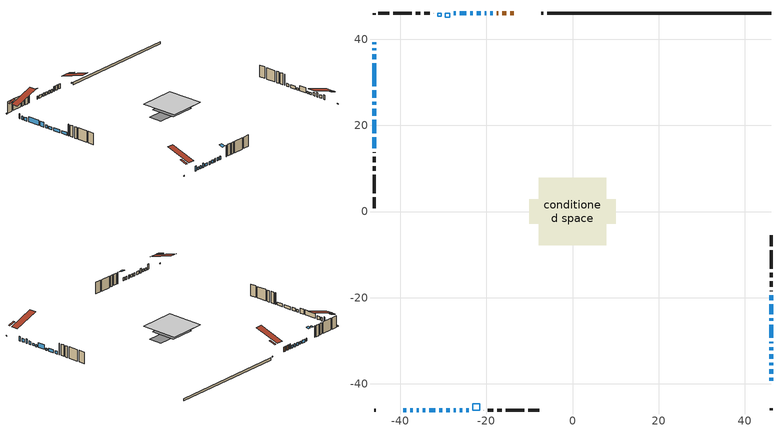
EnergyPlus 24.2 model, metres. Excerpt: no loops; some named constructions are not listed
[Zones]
conditioned space
 floor outside (Floor1 construction): -0.79,-0.79 -0.79,0.79 0.79,0.79 0.79,-0.79 z0.16
 floor outside (Floor2 construction): -2.08,-2.08 -2.08,2.08 2.08,2.08 2.08,-2.08 z0.16
 floor adiabatic (Floor3 construction): -5.41,-5.41 -5.41,5.41 5.41,5.41 5.41,-5.41 z0.16
 floor adiabatic (AdiabaticFloorConstruction): -7.89,-7.89 -7.89,7.89 7.89,7.89 7.89,-7.89 z2.6
 floor foundation (Slab1 construction): -10.09,-2.9 -10.09,2.9 10.09,2.9 10.09,-2.9 z-0.82
 wall outside (RimJoist1 construction): -6.84,46.06 -7.22,46.06 / -46.06,-46.06 -45.68,-46.06 / -46.06,46.06 -46.06,45.68 / 46.06,-46.06 46.06,-45.68 z0.16:0.46
 wall outside (AdiabaticWallConstruction 1): -13.62,46.06 -14.43,46.06 / -15.36,46.06 -16.35,46.06 / -17.28,46.06 -17.59,46.06 z0.16:2.19
 wall outside (AdiabaticWallConstruction): -39.28,-46.06 -38.56,-46.06 z0.16:2.35; -18.52,46.06 -19.07,46.06 / -19.99,46.06 -20.42,46.06 / -21.35,46.06 -22.24,46.06 / -23.16,46.06 -23.67,46.06 / -24.6,46.06 -26.12,46.06 / -27.05,46.06 -27.5,46.06 / -33.22,-46.06 -31.89,-46.06 / -30.96,-46.06 -30.2,-46.06 / -29.27,-46.06 -28.51,-46.06 / -46.06,25.49 -46.06,24.72 / -46.06,23.8 -46.06,22.27 / -46.06,21.34 -46.06,18.1 / -46.06,17.18 -46.06,14.63 z0.16:1.38; -37.64,-46.06 -37.08,-46.06 / 46.06,-20.58 46.06,-19.41 z0.16:1.28; -36.15,-46.06 -35.64,-46.06 / 46.06,-23.84 46.06,-21.51 z0.16:1.33; -46.06,39.28 -46.06,38.82 / -46.06,28.19 -46.06,26.41 z0.16:2.19; -46.06,37.89 -46.06,37.43 / -46.06,36.5 -46.06,35.28 / 46.06,-37.64 46.06,-36.62 / 46.06,-34.13 46.06,-33.11 / -27.58,-46.06 -27.12,-46.06 / -26.19,-46.06 -25.58,-46.06 / -24.66,-46.06 -24.04,-46.06 z0.16:1.53; 46.06,-39.28 46.06,-38.56 / -34.71,-46.06 -34.15,-46.06 z0.16:1.94; -46.06,34.36 -46.06,29.12 / 46.06,-29.31 46.06,-26.26 z0.16:2.24; 46.06,-35.69 46.06,-35.05 z0.16:1.99; 46.06,-32.18 46.06,-31.47 / 46.06,-30.54 46.06,-30.23 z0.16:1.02; 46.06,-25.33 46.06,-24.77 z0.16:0.98
 wall outside (Wall1 construction): -32.16,46.06 -32.2,46.06 / -20.63,-46.06 -20.59,-46.06 / -46.06,13.7 -46.06,13.67 / 46.06,-18.48 46.06,-18.44 z0.16:5.04
 wall outside (Wall2 construction): -33.13,46.06 -34.45,46.06 / -19.67,-46.06 -18.35,-46.06 / -46.06,12.74 -46.06,11.42 / 46.06,-17.52 46.06,-16.2 z0.16:5.04
 wall outside (Wall3 construction): -35.38,46.06 -36.38,46.06 / -17.42,-46.06 -16.41,-46.06 / -46.06,10.49 -46.06,9.49 / 46.06,-15.27 46.06,-14.26 z0.16:5.04
 wall outside (Wall4 construction): -37.31,46.06 -41.62,46.06 / -15.48,-46.06 -11.18,-46.06 / -46.06,8.56 -46.06,4.25 / 46.06,-13.33 46.06,-9.03 z0.16:5.04
 wall outside (Wall5 construction): -42.54,46.06 -45.13,46.06 / -10.25,-46.06 -7.66,-46.06 / -46.06,3.32 -46.06,0.73 / 46.06,-8.1 46.06,-5.51 z0.16:5.04
 wall foundation (FoundationWall1 construction): 46.06,46.06 -5.91,46.06 z-0.82:0.16
 window (WindowConstruction 31): -39.28,-46.06 -38.56,-46.06 z0.16:2.35
 window (WindowConstruction 4): -18.52,46.06 -19.07,46.06 z0.16:1.38
 window (WindowConstruction 5): -37.64,-46.06 -37.08,-46.06 z0.16:1.28
 window (WindowConstruction 6): -36.15,-46.06 -35.64,-46.06 z0.16:1.33
 window (WindowConstruction 7): -46.06,39.28 -46.06,38.82 z0.16:2.19
 window (WindowConstruction 8): -46.06,37.89 -46.06,37.43 z0.16:1.53
 window (WindowConstruction 9): -46.06,36.5 -46.06,35.28 z0.16:1.53
 window (WindowConstruction 34): 46.06,-39.28 46.06,-38.57 z0.16:1.94
 window (WindowConstruction 10): -46.06,34.35 -46.06,29.12 z0.16:2.24
 window (WindowConstruction 11): -46.06,28.19 -46.06,26.42 z0.16:2.19
 window (WindowConstruction 12): 46.06,-37.64 46.06,-36.62 z0.16:1.53
 window (WindowConstruction 32): 46.06,-35.69 46.06,-35.06 z0.16:1.99
 window (WindowConstruction 13): 46.06,-34.13 46.06,-33.11 z0.16:1.53
 window (WindowConstruction 14): 46.06,-32.18 46.06,-31.47 z0.16:1.02
 window (WindowConstruction 15): 46.06,-30.54 46.06,-30.24 z0.16:1.02
 window (WindowConstruction 16): -19.99,46.06 -20.42,46.06 z0.16:1.38
 window (WindowConstruction 17): -21.35,46.06 -22.24,46.06 z0.16:1.38
 window (WindowConstruction 18): -23.16,46.06 -23.67,46.06 z0.16:1.38
 window (WindowConstruction 19): -24.6,46.06 -26.12,46.06 z0.16:1.38
 window (WindowConstruction 33): -34.71,-46.06 -34.15,-46.06 z0.16:1.94
 window (WindowConstruction 20): -27.05,46.06 -27.5,46.06 z0.16:1.38
 window (WindowConstruction 21): -33.22,-46.06 -31.89,-46.06 z0.16:1.38
 window (WindowConstruction 22): -30.96,-46.06 -30.2,-46.06 z0.16:1.38
 window (WindowConstruction 23): -29.27,-46.06 -28.51,-46.06 z0.16:1.38
 window (WindowConstruction 24): -27.58,-46.06 -27.12,-46.06 z0.16:1.53
 window (WindowConstruction 25): -26.19,-46.06 -25.58,-46.06 z0.16:1.53
 window (WindowConstruction 26): -24.65,-46.06 -24.04,-46.06 z0.16:1.53
 window (WindowConstruction 27): -46.06,25.49 -46.06,24.72 z0.16:1.38
 window (WindowConstruction 28): -46.06,23.8 -46.06,22.27 z0.16:1.38
 window (WindowConstruction): 46.06,-29.31 46.06,-26.26 z0.16:2.24
 window (WindowConstruction 29): -46.06,21.34 -46.06,18.1 z0.16:1.38
 window (WindowConstruction 30): -46.06,17.17 -46.06,14.63 z0.16:1.38
 window (WindowConstruction 1): 46.06,-25.33 46.06,-24.77 z0.16:0.97
 window (WindowConstruction 2): 46.06,-23.84 46.06,-21.51 z0.16:1.33
 window (WindowConstruction 3): 46.06,-20.58 46.06,-19.41 z0.16:1.28
 door (Door): -13.62,46.06 -14.43,46.06 z0.16:2.19
 door (Door 1): -15.36,46.06 -16.35,46.06 z0.16:2.19
 door (Door 2): -17.28,46.06 -17.59,46.06 z0.16:2.19
 ceiling adiabatic (AdiabaticFloorConstruction): 7.89,-7.89 7.89,7.89 -7.89,7.89 -7.89,-7.89 z2.6
 roof outside (Roof1 construction): -8.9,46.06,5.04 -8.9,43.21,5.99 -8.15,43.21,5.99 -8.15,46.06,5.04; -44,-46.06,5.04 -44,-43.21,5.99 -44.75,-43.21,5.99 -44.75,-46.06,5.04; -46.06,44,5.04 -43.21,44,5.99 -43.21,44.75,5.99 -46.06,44.75,5.04; 46.06,-44,5.04 43.21,-44,5.99 43.21,-44.75,5.99 46.06,-44.75,5.04
 roof outside (Roof2 construction): -12.69,46.06,5.04 -12.69,35.18,8.66 -9.82,35.18,8.66 -9.82,46.06,5.04; -40.2,-46.06,5.04 -40.2,-35.18,8.66 -43.07,-35.18,8.66 -43.07,-46.06,5.04; -46.06,40.2,5.04 -35.18,40.2,8.66 -35.18,43.07,8.66 -46.06,43.07,5.04; 46.06,-40.2,5.04 35.18,-40.2,8.66 35.18,-43.07,8.66 46.06,-43.07,5.04
 roof outside (AdiabaticRoofConstruction): -21.56,-46.06,5.04 -21.56,-44.59,5.53 -23.12,-44.59,5.53 -23.12,-46.06,5.04; -29.53,46.06,5.04 -29.53,45.02,5.38 -28.43,45.02,5.38 -28.43,46.06,5.04; -31.23,46.06,5.04 -31.23,45.32,5.28 -30.45,45.32,5.28 -30.45,46.06,5.04
 skylight (SkylightConstruction): -21.56,-46.06,5.04 -21.56,-44.59,5.53 -23.12,-44.59,5.53 -23.12,-46.06,5.04
 skylight (SkylightConstruction 1): -29.53,46.06,5.04 -29.53,45.02,5.38 -28.43,45.02,5.38 -28.43,46.06,5.04
 skylight (SkylightConstruction 2): -31.23,46.06,5.04 -31.23,45.32,5.28 -30.46,45.32,5.28 -30.46,46.06,5.04
[EnergyManagementSystem:Program]
component_loads_program: Set loads_htg_walls = 0; Set loads_htg_rim_joists = 0; Set loads_htg_foundation_walls = 0; Set loads_htg_floors = 0; Set loads_htg_slabs = 0; Set loads_htg_ceilings = 0; Set loads_htg_roofs = 0; Set loads_htg_windows_conduction = 0; Set loads_htg_windows_solar = 0; Set loads_htg_doors = 0; Set loads_htg_skylights_conduction = 0; Set loads_htg_skylights_solar = 0; Set loads_htg_internal_mass = 0; Set loads_htg_intgains = 0; Set loads_htg_lighting = 0; Set loads_htg_infil = 0; Set loads_htg_mechvent = 0; Set loads_htg_natvent = 0; Set loads_htg_whf = 0; Set loads_htg_ducts = 0; Set loads_clg_walls = 0; Set loads_clg_rim_joists = 0; Set loads_clg_foundation_walls = 0; Set loads_clg_floors = 0; Set loads_clg_slabs = 0; Set loads_clg_ceilings = 0; Set loads_clg_roofs = 0; Set loads_clg_windows_conduction = 0; Set loads_clg_windows_solar = 0; Set loads_clg_doors = 0; Set loads_clg_skylights_conduction = 0; Set loads_clg_skylights_solar = 0; Set loads_clg_internal_mass = 0; Set loads_clg_intgains = 0; Set loads_clg_lighting = 0; Set loads_clg_infil = 0; Set loads_clg_mechvent = 0; Set loads_clg_natvent = 0; Set loads_clg_whf = 0; Set loads_clg_ducts = 0; Set hr_walls = 0; Set hr_walls = hr_walls + s_conv_19 + s_ig_19 + s_sol_19 + s_lgt_19 + s_surf_19; Set hr_walls = hr_walls + s_conv_20 + s_ig_20 + s_sol_20 + s_lgt_20 + s_surf_20; Set hr_walls = hr_walls + s_conv_21 + s_ig_21 + s_sol_21 + s_lgt_21 + s_surf_21; Set hr_walls = hr_walls + s_conv_22 + s_ig_22 + s_sol_22 + s_lgt_22 + s_surf_22; Set hr_walls = hr_walls + s_conv_23 + s_ig_23 + s_sol_23 + s_lgt_23 + s_surf_23; Set hr_walls = hr_walls + s_conv_24 + s_ig_24 + s_sol_24 + s_lgt_24 + s_surf_24; Set hr_walls = hr_walls + s_conv_25 + s_ig_25 + s_sol_25 + s_lgt_25 + s_surf_25; Set hr_walls = hr_walls + s_conv_26 + s_ig_26 + s_sol_26 + s_lgt_26 + s_surf_26; Set hr_walls = hr_walls + s_conv_27 + s_ig_27 + s_sol_27 + s_lgt_27 + s_surf_27; Set hr_walls = hr_walls + s_conv_28 + s_ig_28 + s_sol_28 + s_lgt_28 + s_surf_28; Set hr_walls = hr_walls + s_conv_29 + s_ig_29 + s_sol_29 + s_lgt_29 + s_surf_29; Set hr_walls = hr_walls + s_conv_30 + s_ig_30 + s_sol_30 + s_lgt_30 + s_surf_30; Set hr_walls = hr_walls + s_conv_31 + s_ig_31 + s_sol_31 + s_lgt_31 + s_surf_31; Set hr_walls = hr_walls + s_conv_32 + s_ig_32 + s_sol_32 + s_lgt_32 + s_surf_32; Set hr_walls = hr_walls + s_conv_33 + s_ig_33 + s_sol_33 + s_lgt_33 + s_surf_33; Set hr_walls = hr_walls + s_conv_34 + s_ig_34 + s_sol_34 + s_lgt_34 + s_surf_34; Set hr_walls = hr_walls + s_conv_35 + s_ig_35 + s_sol_35 + s_lgt_35 + s_surf_35; Set hr_walls = hr_walls + s_conv_36 + s_ig_36 + s_sol_36 + s_lgt_36 + s_surf_36; Set hr_walls = hr_walls + s_conv_37 + s_ig_37 + s_sol_37 + s_lgt_37 + s_surf_37; Set hr_walls = hr_walls + s_conv_38 + s_ig_38 + s_sol_38 + s_lgt_38 + s_surf_38; Set hr_rim_joists = 0; Set hr_rim_joists = hr_rim_joists + s_conv_6 + s_ig_6 + s_sol_6 + s_lgt_6 + s_surf_6; Set hr_rim_joists = hr_rim_joists + s_conv_7 + s_ig_7 + s_sol_7 + s_lgt_7 + s_surf_7; Set hr_rim_joists = hr_rim_joists + s_conv_8 + s_ig_8 + s_sol_8 + s_lgt_8 + s_surf_8; Set hr_rim_joists = hr_rim_joists + s_conv_9 + s_ig_9 + s_sol_9 + s_lgt_9 + s_surf_9; Set hr_foundation_walls = 0; Set hr_foundation_walls = hr_foundation_walls + s_conv_3 + s_ig_3 + s_sol_3 + s_lgt_3 + s_surf_3; Set hr_floors = 0; Set hr_floors = hr_floors + s_conv + s_ig + s_sol + s_lgt + s_surf; Set hr_floors = hr_floors + s_conv_1 + s_ig_1 + s_sol_1 + s_lgt_1 + s_surf_1; Set hr_floors = hr_floors + s_conv_2 + s_ig_2 + s_sol_2 + s_lgt_2 + s_surf_2; Set hr_slabs = 0; Set hr_slabs = hr_slabs + s_conv_18 + s_ig_18 + s_sol_18 + s_lgt_18 + s_surf_18; Set hr_ceilings = 0; Set hr_roofs = 0; Set hr_roofs = hr_roofs + s_conv_10 + s_ig_10 + s_sol_10 + s_lgt_10 + s_surf_10; Set hr_roofs = hr_roofs + s_conv_11 + s_ig_11 + s_sol_11 + s_lgt_11 + s_surf_11; Set hr_roofs = hr_roofs + s_conv_12 + s_ig_12 + s_sol_12 + s_lgt_12 + s_surf_12; Set hr_roofs = hr_roofs + s_conv_13 + s_ig_13 + s_sol_13 + s_lgt_13 + s_surf_13; Set hr_roofs = hr_roofs + s_conv_14 + s_ig_14 + s_sol_14 + s_lgt_14 + s_surf_14; Set hr_roofs = hr_roofs + s_conv_15 + s_ig_15 + s_sol_15 + s_lgt_15 + s_surf_15; Set hr_roofs = hr_roofs + s_conv_16 + s_ig_16 + s_sol_16 + s_lgt_16 + s_surf_16; Set hr_roofs = hr_roofs + s_conv_17 + s_ig_17 + s_sol_17 + s_lgt_17 + s_surf_17; Set hr_windows_conduction = 0; Set hr_windows_conduction = hr_windows_conduction + ss_conv_3; Set hr_windows_conduction = hr_windows_conduction + ss_ig_3; Set hr_windows_conduction = hr_windows_conduction + ss_surf_3; Set hr_windows_conduction = hr_windows_conduction + ss_conv_4; Set hr_windows_conduction = hr_windows_conduction + ss_ig_4; Set hr_windows_conduction = hr_windows_conduction + ss_surf_4; Set hr_windows_conduction = hr_windows_conduction + ss_conv_5; Set hr_windows_conduction = hr_windows_conduction + ss_ig_5; Set hr_windows_conduction = hr_windows_conduction + ss_surf_5; Set hr_windows_conduction = hr_windows_conduction + ss_conv_6; Set hr_windows_conduction = hr_windows_conduction + ss_ig_6; Set hr_windows_conduction = hr_windows_conduction + ss_surf_6; Set hr_windows_conduction = hr_windows_conduction + ss_conv_7; Set hr_windows_conduction = hr_windows_conduction + ss_ig_7; Set hr_windows_conduction = hr_windows_conduction + ss_surf_7; Set hr_windows_conduction = hr_windows_conduction + ss_conv_8; Set hr_windows_conduction = hr_windows_conduction + ss_ig_8; Set hr_windows_conduction = hr_windows_conduction + ss_surf_8; Set hr_windows_conduction = hr_windows_conduction + ss_conv_9; Set hr_windows_conduction = hr_windows_conduction + ss_ig_9; Set hr_windows_conduction = hr_windows_conduction + ss_surf_9; Set hr_windows_conduction = hr_windows_conduction + ss_conv_10; Set hr_windows_conduction = hr_windows_conduction + ss_ig_10; Set hr_windows_conduction = hr_windows_conduction + ss_surf_10; Set hr_windows_conduction = hr_windows_conduction + ss_conv_11; Set hr_windows_conduction = hr_windows_conduction + ss_ig_11; Set hr_windows_conduction = hr_windows_conduction + ss_surf_11; Set hr_windows_conduction = hr_windows_conduction + ss_conv_12; Set hr_windows_conduction = hr_windows_conduction + ss_ig_12; Set hr_windows_conduction = hr_windows_conduction + ss_surf_12; Set hr_windows_conduction = hr_windows_conduction + ss_conv_13; Set hr_windows_conduction = hr_windows_conduction + ss_ig_13; Set hr_windows_conduction = hr_windows_conduction + ss_surf_13; Set hr_windows_conduction = hr_windows_conduction + ss_conv_14; Set hr_windows_conduction = hr_windows_conduction + ss_ig_14; Set hr_windows_conduction = hr_windows_conduction + ss_surf_14; Set hr_windows_conduction = hr_windows_conduction + ss_conv_15; Set hr_windows_conduction = hr_windows_conduction + ss_ig_15; Set hr_windows_conduction = hr_windows_conduction + ss_surf_15; Set hr_windows_conduction = hr_windows_conduction + ss_conv_16; Set hr_windows_conduction = hr_windows_conduction + ss_ig_16; Set hr_windows_conduction = hr_windows_conduction + ss_surf_16; Set hr_windows_conduction = hr_windows_conduction + ss_conv_17; Set hr_windows_conduction = hr_windows_conduction + ss_ig_17; Set hr_windows_conduction = hr_windows_conduction + ss_surf_17; Set hr_windows_conduction = hr_windows_conduction + ss_conv_18; Set hr_windows_conduction = hr_windows_conduction + ss_ig_18; Set hr_windows_conduction = hr_windows_conduction + ss_surf_18; Set hr_windows_conduction = hr_windows_conduction + ss_conv_19; Set hr_windows_conduction = hr_windows_conduction + ss_ig_19; Set hr_windows_conduction = hr_windows_conduction + ss_surf_19; Set hr_windows_conduction = hr_windows_conduction + ss_conv_20; Set hr_windows_conduction = hr_windows_conduction + ss_ig_20; Set hr_windows_conduction = hr_windows_conduction + ss_surf_20; Set hr_windows_conduction = hr_windows_conduction + ss_conv_21; Set hr_windows_conduction = hr_windows_conduction + ss_ig_21; Set hr_windows_conduction = hr_windows_conduction + ss_surf_21; Set hr_windows_conduction = hr_windows_conduction + ss_conv_22; Set hr_windows_conduction = hr_windows_conduction + ss_ig_22; Set hr_windows_conduction = hr_windows_conduction + ss_surf_22; Set hr_windows_conduction = hr_windows_conduction + ss_conv_23; Set hr_windows_conduction = hr_windows_conduction + ss_ig_23; Set hr_windows_conduction = hr_windows_conduction + ss_surf_23; Set hr_windows_conduction = hr_windows_conduction + ss_conv_24; Set hr_windows_conduction = hr_windows_conduction + ss_ig_24; Set hr_windows_conduction = hr_windows_conduction + ss_surf_24; Set hr_windows_conduction = hr_windows_conduction + ss_conv_25; Set hr_windows_conduction = hr_windows_conduction + ss_ig_25; Set hr_windows_conduction = hr_windows_conduction + ss_surf_25; Set hr_windows_conduction = hr_windows_conduction + ss_conv_26; Set hr_windows_conduction = hr_windows_conduction + ss_ig_26; Set hr_windows_conduction = hr_windows_conduction + ss_surf_26; Set hr_windows_conduction = hr_windows_conduction + ss_conv_27; Set hr_windows_conduction = hr_windows_conduction + ss_ig_27; Set hr_windows_conduction = hr_windows_conduction + ss_surf_27; Set hr_windows_conduction = hr_windows_conduction + ss_conv_28; Set hr_windows_conduction = hr_windows_conduction + ss_ig_28; Set hr_windows_conduction = hr_windows_conduction + ss_surf_28; Set hr_windows_conduction = hr_windows_conduction + ss_conv_29; Set hr_windows_conduction = hr_windows_conduction + ss_ig_29; Set hr_windows_conduction = hr_windows_conduction + ss_surf_29; Set hr_windows_conduction = hr_windows_conduction + ss_conv_30; Set hr_windows_conduction = hr_windows_conduction + ss_ig_30; Set hr_windows_conduction = hr_windows_conduction + ss_surf_30; Set hr_windows_conduction = hr_windows_conduction + ss_conv_31; Set hr_windows_conduction = hr_windows_conduction + ss_ig_31; Set hr_windows_conduction = hr_windows_conduction + ss_surf_31; Set hr_windows_conduction = hr_windows_conduction + ss_conv_32; Set hr_windows_conduction = hr_windows_conduction + ss_ig_32; Set hr_windows_conduction = hr_windows_conduction + ss_surf_32; Set hr_windows_conduction = hr_windows_conduction + ss_conv_33; Set hr_windows_conduction = hr_windows_conduction + ss_ig_33; Set hr_windows_conduction = hr_windows_conduction + ss_surf_33; Set hr_windows_conduction = hr_windows_conduction + ss_conv_34; Set hr_windows_conduction = hr_windows_conduction + ss_ig_34; Set hr_windows_conduction = hr_windows_conduction + ss_surf_34; Set hr_windows_conduction = hr_windows_conduction + ss_conv_38; Set hr_windows_conduction = hr_windows_conduction + ss_ig_38; Set hr_windows_conduction = hr_windows_conduction + ss_surf_38; Set hr_windows_conduction = hr_windows_conduction + ss_conv_39; Set hr_windows_conduction = hr_windows_conduction + ss_ig_39; Set hr_windows_conduction = hr_windows_conduction + ss_surf_39; Set hr_windows_conduction = hr_windows_conduction + ss_conv_40; Set hr_windows_conduction = hr_windows_conduction + ss_ig_40; Set hr_windows_conduction = hr_windows_conduction + ss_surf_40; Set hr_windows_solar = 0; Set hr_windows_solar = hr_windows_solar - ss_trans_in * ZoneTimestep * 3600 + ss_back_out * ZoneTimestep * 3600 + ss_trans_out * ZoneTimestep * 3600; Set hr_windows_solar = hr_windows_solar - ss_trans_in_1 * ZoneTimestep * 3600 + ss_back_out_1 * ZoneTimestep * 3600 + ss_trans_out_1 * ZoneTimestep * 3600; Set hr_windows_solar = hr_windows_solar - ss_trans_in_2 * ZoneTimestep * 3600 + ss_back_out_2 * ZoneTimestep * 3600 + ss_trans_out_2 * ZoneTimestep * 3600; Set hr_windows_solar = hr_windows_solar - ss_trans_in_3 * ZoneTimestep * 3600 + ss_back_out_3 * ZoneTimestep * 3600 + ss_trans_out_3 * ZoneTimestep * 3600; Set hr_windows_solar = hr_windows_solar - ss_trans_in_4 * ZoneTimestep * 3600 + ss_back_out_4 * ZoneTimestep * 3600 + ss_trans_out_4 * ZoneTimestep * 3600; Set hr_windows_solar = hr_windows_solar - ss_trans_in_5 * ZoneTimestep * 3600 + ss_back_out_5 * ZoneTimestep * 3600 + ss_trans_out_5 * ZoneTimestep * 3600; Set hr_windows_solar = hr_windows_solar - ss_trans_in_6 * ZoneTimestep * 3600 + ss_back_out_6 * ZoneTimestep * 3600 + ss_trans_out_6 * ZoneTimestep * 3600; Set hr_windows_solar = hr_windows_solar - ss_trans_in_7 * ZoneTimestep * 3600 + ss_back_out_7 * ZoneTimestep * 3600 + ss_trans_out_7 * ZoneTimestep * 3600; Set hr_windows_solar = hr_windows_solar - ss_trans_in_8 * ZoneTimestep * 3600 + ss_back_out_8 * ZoneTimestep * 3600 + ss_trans_out_8 * ZoneTimestep * 3600; Set hr_windows_solar = hr_windows_solar - ss_trans_in_9 * ZoneTimestep * 3600 + ss_back_out_9 * ZoneTimestep * 3600 + ss_trans_out_9 * ZoneTimestep * 3600; Set hr_windows_solar = hr_windows_solar - ss_trans_in_10 * ZoneTimestep * 3600 + ss_back_out_10 * ZoneTimestep * 3600 + ss_trans_out_10 * ZoneTimestep * 3600; Set hr_windows_solar = hr_windows_solar - ss_trans_in_11 * ZoneTimestep * 3600 + ss_back_out_11 * ZoneTimestep * 3600 + ss_trans_out_11 * ZoneTimestep * 3600; Set hr_windows_solar = hr_windows_solar - ss_trans_in_12 * ZoneTimestep * 3600 + ss_back_out_12 * ZoneTimestep * 3600 + ss_trans_out_12 * ZoneTimestep * 3600; Set hr_windows_solar = hr_windows_solar - ss_trans_in_13 * ZoneTimestep * 3600 + ss_back_out_13 * ZoneTimestep * 3600 + ss_trans_out_13 * ZoneTimestep * 3600; Set hr_windows_solar = hr_windows_solar - ss_trans_in_14 * ZoneTimestep * 3600 + ss_back_out_14 * ZoneTimestep * 3600 + ss_trans_out_14 * ZoneTimestep * 3600; Set hr_windows_solar = hr_windows_solar - ss_trans_in_15 * ZoneTimestep * 3600 + ss_back_out_15 * ZoneTimestep * 3600 + ss_trans_out_15 * ZoneTimestep * 3600; Set hr_windows_solar = hr_windows_solar - ss_trans_in_16 * ZoneTimestep * 3600 + ss_back_out_16 * ZoneTimestep * 3600 + ss_trans_out_16 * ZoneTimestep * 3600; Set hr_windows_solar = hr_windows_solar - ss_trans_in_17 * ZoneTimestep * 3600 + ss_back_out_17 * ZoneTimestep * 3600 + ss_trans_out_17 * ZoneTimestep * 3600; Set hr_windows_solar = hr_windows_solar - ss_trans_in_18 * ZoneTimestep * 3600 + ss_back_out_18 * ZoneTimestep * 3600 + ss_trans_out_18 * ZoneTimestep * 3600; Set hr_windows_solar = hr_windows_solar - ss_trans_in_19 * ZoneTimestep * 3600 + ss_back_out_19 * ZoneTimestep * 3600 + ss_trans_out_19 * ZoneTimestep * 3600; Set hr_windows_solar = hr_windows_solar - ss_trans_in_20 * ZoneTimestep * 3600 + ss_back_out_20 * ZoneTimestep * 3600 + ss_trans_out_20 * ZoneTimestep * 3600; Set hr_windows_solar = hr_windows_solar - ss_trans_in_21 * ZoneTimestep * 3600 + ss_back_out_21 * ZoneTimestep * 3600 + ss_trans_out_21 * ZoneTimestep * 3600; Set hr_windows_solar = hr_windows_solar - ss_trans_in_22 * ZoneTimestep * 3600 + ss_back_out_22 * ZoneTimestep * 3600 + ss_trans_out_22 * ZoneTimestep * 3600; Set hr_windows_solar = hr_windows_solar - ss_trans_in_23 * ZoneTimestep * 3600 + ss_back_out_23 * ZoneTimestep * 3600 + ss_trans_out_23 * ZoneTimestep * 3600; Set hr_windows_solar = hr_windows_solar - ss_trans_in_24 * ZoneTimestep * 3600 + ss_back_out_24 * ZoneTimestep * 3600 + ss_trans_out_24 * ZoneTimestep * 3600; Set hr_windows_solar = hr_windows_solar - ss_trans_in_25 * ZoneTimestep * 3600 + ss_back_out_25 * ZoneTimestep * 3600 + ss_trans_out_25 * ZoneTimestep * 3600; Set hr_windows_solar = hr_windows_solar - ss_trans_in_26 * ZoneTimestep * 3600 + ss_back_out_26 * ZoneTimestep * 3600 + ss_trans_out_26 * ZoneTimestep * 3600; Set hr_windows_solar = hr_windows_solar - ss_trans_in_27 * ZoneTimestep * 3600 + ss_back_out_27 * ZoneTimestep * 3600 + ss_trans_out_27 * ZoneTimestep * 3600; Set hr_windows_solar = hr_windows_solar - ss_trans_in_28 * ZoneTimestep * 3600 + ss_back_out_28 * ZoneTimestep * 3600 + ss_trans_out_28 * ZoneTimestep * 3600; Set hr_windows_solar = hr_windows_solar - ss_trans_in_29 * ZoneTimestep * 3600 + ss_back_out_29 * ZoneTimestep * 3600 + ss_trans_out_29 * ZoneTimestep * 3600; Set hr_windows_solar = hr_windows_solar - ss_trans_in_30 * ZoneTimestep * 3600 + ss_back_out_30 * ZoneTimestep * 3600 + ss_trans_out_30 * ZoneTimestep * 3600; Set hr_windows_solar = hr_windows_solar - ss_trans_in_31 * ZoneTimestep * 3600 + ss_back_out_31 * ZoneTimestep * 3600 + ss_trans_out_31 * ZoneTimestep * 3600; Set hr_windows_solar = hr_windows_solar - ss_trans_in_35 * ZoneTimestep * 3600 + ss_back_out_35 * ZoneTimestep * 3600 + ss_trans_out_35 * ZoneTimestep * 3600; Set hr_windows_solar = hr_windows_solar - ss_trans_in_36 * ZoneTimestep * 3600 + ss_back_out_36 * ZoneTimestep * 3600 + ss_trans_out_36 * ZoneTimestep * 3600; Set hr_windows_solar = hr_windows_solar - ss_trans_in_37 * ZoneTimestep * 3600 + ss_back_out_37 * ZoneTimestep * 3600 + ss_trans_out_37 * ZoneTimestep * 3600; Set hr_doors = 0; Set hr_doors = hr_doors + ss_sol; Set hr_doors = hr_doors + ss_lgt; Set hr_doors = hr_doors + ss_conv; Set hr_doors = hr_doors + ss_ig; Set hr_doors = hr_doors + ss_surf; Set hr_doors = hr_doors + ss_sol_1; Set hr_doors = hr_doors + ss_lgt_1; Set hr_doors = hr_doors + ss_conv_1; Set hr_doors = hr_doors + ss_ig_1; Set hr_doors = hr_doors + ss_surf_1; Set hr_doors = hr_doors + ss_sol_2; Set hr_doors = hr_doors + ss_lgt_2; Set hr_doors = hr_doors + ss_conv_2; Set hr_doors = hr_doors + ss_ig_2; Set hr_doors = hr_doors + ss_surf_2; Set hr_skylights_conduction = 0; Set hr_skylights_conduction = hr_skylights_conduction + ss_conv_35; Set hr_skylights_conduction = hr_skylights_conduction + ss_ig_35; Set hr_skylights_conduction = hr_skylights_conduction + ss_surf_35; Set hr_skylights_conduction = hr_skylights_conduction + ss_conv_36; Set hr_skylights_conduction = hr_skylights_conduction + ss_ig_36; Set hr_skylights_conduction = hr_skylights_conduction + ss_surf_36; Set hr_skylights_conduction = hr_skylights_conduction + ss_conv_37; Set hr_skylights_conduction = hr_skylights_conduction + ss_ig_37; Set hr_skylights_conduction = hr_skylights_conduction + ss_surf_37; Set hr_skylights_solar = 0; Set hr_skylights_solar = hr_skylights_solar - ss_trans_in_32 * ZoneTimestep * 3600 + ss_back_out_32 * ZoneTimestep * 3600 + ss_trans_out_32 * ZoneTimestep * 3600; Set hr_skylights_solar = hr_skylights_solar - ss_trans_in_33 * ZoneTimestep * 3600 + ss_back_out_33 * ZoneTimestep * 3600 + ss_trans_out_33 * ZoneTimestep * 3600; Set hr_skylights_solar = hr_skylights_solar - ss_trans_in_34 * ZoneTimestep * 3600 + ss_back_out_34 * ZoneTimestep * 3600 + ss_trans_out_34 * ZoneTimestep * 3600; Set hr_internal_mass = 0; Set hr_internal_mass = hr_internal_mass + s_conv_4 + s_ig_4 + s_sol_4 + s_lgt_4 + s_surf_4; Set hr_internal_mass = hr_internal_mass + s_conv_5 + s_ig_5 + s_sol_5 + s_lgt_5 + s_surf_5; Set hr_internal_mass = hr_internal_mass + im_conv + im_ig + im_sol + im_lgt + im_surf; Set hr_internal_mass = hr_internal_mass + im_conv_1 + im_ig_1 + im_sol_1 + im_lgt_1 + im_surf_1; Set hr_intgains = 0; Set hr_intgains = hr_intgains - ig_ee_conv - ig_ee_rad - ig_ee_conv_1 - ig_ee_rad_1 - ig_ee_conv_2 - ig_ee_rad_2 - ig_ee_conv_3 - ig_ee_rad_3 - ig_ee_conv_4 - ig_ee_rad_4 - ig_ee_conv_5 - ig_ee_rad_5 - ig_ee_conv_6 - ig_ee_rad_6 - ig_oe_conv - ig_oe_rad - ig_oe_conv_1 - ig_oe_rad_1 - ig_oe_conv_2 - ig_oe_rad_2 - ig_oe_conv_3 - ig_oe_rad_3 - ig_oe_conv_4 - ig_oe_rad_4 - ig_ppl_conv - ig_ppl_rad; Set hr_lighting = 0; Set hr_lighting = hr_lighting - ig_lgt_conv - ig_lgt_rad - ig_lgt_vis; Set hr_infil = 0; Set hr_infil = hr_infil - airflow_gain + airflow_loss; Set hr_natvent = 0; Set hr_natvent = hr_natvent - airflow_gain_1 + airflow_loss_1; Set hr_whf = 0; Set hr_whf = hr_whf - airflow_gain_2 + airflow_loss_2; Set hr_mechvent = 0; Set hr_mechvent = hr_mechvent - mv_conv - mv_rad - mv_conv_1 - mv_rad_1 - mv_conv_2 - mv_rad_2 - mv_conv_3 - mv_rad_3 - mv_conv_4 - mv_rad_4 - mv_conv_5 - mv_rad_5 - mv_conv_6 - mv_rad_6; Set hr_ducts = 0; Set hr_intgains = hr_intgains + dhw_loss * (1.0*(1-dhw_rtf) + 1.0*dhw_rtf); Set htg_mode = 0; Set clg_mode = 0; If (htg_load_cond > 0); Set htg_mode = 1.0; ElseIf (clg_load_cond > 0); Set clg_mode = 0.0; Else; Set htg_season = 0; Set clg_season = 0; If ((DayOfYear >= 1) && (DayOfYear <= 365)); Set clg_season = 1; EndIf; If ((DayOfYear >= 1) && (DayOfYear <= 365)); Set htg_season = 1; EndIf; If ((airflow_gain_1 <> 0) || (airflow_loss_1 <> 0)) && (clg_season == 1); Set clg_mode = 0.0; ElseIf ((airflow_gain_2 <> 0) || (airflow_loss_2 <> 0)) && (clg_season == 1); Set clg_mode = 0.0; Else; Set Tmid_setpoint = (htg_sp_s_1 + clg_sp_s_1) / 2; If (tin_s_1 > Tmid_setpoint) && (clg_season == 1); Set clg_mode = 0.0; ElseIf (tin_s_1 < Tmid_setpoint) && (htg_season == 1); Set htg_mode = 1.0; EndIf; EndIf; EndIf; Set loads_htg_walls = loads_htg_walls + (hr_walls * htg_mode * 1); Set loads_htg_rim_joists = loads_htg_rim_joists + (hr_rim_joists * htg_mode * 1); Set loads_htg_foundation_walls = loads_htg_foundation_walls + (hr_foundation_walls * htg_mode * 1); Set loads_htg_floors = loads_htg_floors + (hr_floors * htg_mode * 1); Set loads_htg_slabs = loads_htg_slabs + (hr_slabs * htg_mode * 1); Set loads_htg_ceilings = loads_htg_ceilings + (hr_ceilings * htg_mode * 1); Set loads_htg_roofs = loads_htg_roofs + (hr_roofs * htg_mode * 1); Set loads_htg_windows_conduction = loads_htg_windows_conduction + (hr_windows_conduction * htg_mode * 1); Set loads_htg_windows_solar = loads_htg_windows_solar + (hr_windows_solar * htg_mode * 1); Set loads_htg_doors = loads_htg_doors + (hr_doors * htg_mode * 1); Set loads_htg_skylights_conduction = loads_htg_skylights_conduction + (hr_skylights_conduction * htg_mode * 1); Set loads_htg_skylights_solar = loads_htg_skylights_solar + (hr_skylights_solar * htg_mode * 1); Set loads_htg_internal_mass = loads_htg_internal_mass + (hr_internal_mass * htg_mode * 1); Set loads_htg_intgains = loads_htg_intgains + (hr_intgains * htg_mode * 1); Set loads_htg_lighting = loads_htg_lighting + (hr_lighting * htg_mode * 1); Set loads_htg_infil = loads_htg_infil + (hr_infil * htg_mode * 1); Set loads_htg_mechvent = loads_htg_mechvent + (hr_mechvent * htg_mode * 1); Set loads_htg_natvent = loads_htg_natvent + (hr_natvent * htg_mode * 1); Set loads_htg_whf = loads_htg_whf + (hr_whf * htg_mode * 1); Set loads_htg_ducts = loads_htg_ducts + (hr_ducts * htg_mode * 1); Set loads_clg_walls = loads_clg_walls + (-hr_walls * clg_mode * 1); Set loads_clg_rim_joists = loads_clg_rim_joists + (-hr_rim_joists * clg_mode * 1); Set loads_clg_foundation_walls = loads_clg_foundation_walls + (-hr_foundation_walls * clg_mode * 1); Set loads_clg_floors = loads_clg_floors + (-hr_floors * clg_mode * 1); Set loads_clg_slabs = loads_clg_slabs + (-hr_slabs * clg_mode * 1); Set loads_clg_ceilings = loads_clg_ceilings + (-hr_ceilings * clg_mode * 1); Set loads_clg_roofs = loads_clg_roofs + (-hr_roofs * clg_mode * 1); Set loads_clg_windows_conduction = loads_clg_windows_conduction + (-hr_windows_conduction * clg_mode * 1); Set loads_clg_windows_solar = loads_clg_windows_solar + (-hr_windows_solar * clg_mode * 1); Set loads_clg_doors = loads_clg_doors + (-hr_doors * clg_mode * 1); Set loads_clg_skylights_conduction = loads_clg_skylights_conduction + (-hr_skylights_conduction * clg_mode * 1); Set loads_clg_skylights_solar = loads_clg_skylights_solar + (-hr_skylights_solar * clg_mode * 1); Set loads_clg_internal_mass = loads_clg_internal_mass + (-hr_internal_mass * clg_mode * 1); Set loads_clg_intgains = loads_clg_intgains + (-hr_intgains * clg_mode * 1); Set loads_clg_lighting = loads_clg_lighting + (-hr_lighting * clg_mode * 1); Set loads_clg_infil = loads_clg_infil + (-hr_infil * clg_mode * 1); Set loads_clg_mechvent = loads_clg_mechvent + (-hr_mechvent * clg_mode * 1); Set loads_clg_natvent = loads_clg_natvent + (-hr_natvent * clg_mode * 1); Set loads_clg_whf = loads_clg_whf + (-hr_whf * clg_mode * 1); Set loads_clg_ducts = loads_clg_ducts + (-hr_ducts * clg_mode * 1)
fridge_schedule_program: Set Tin = fridge_tin_s*(9.0/5.0)+32.0; Set fridge_schedule_act = 0; If (Hour == 0); Set fridge_schedule_act = (-0.487+0.019*Tin); ElseIf (Hour == 1); Set fridge_schedule_act = (-0.34+0.016*Tin); ElseIf (Hour == 2); Set fridge_schedule_act = (-0.37+0.017*Tin); ElseIf (Hour == 3); Set fridge_schedule_act = (-0.361+0.016*Tin); ElseIf (Hour == 4); Set fridge_schedule_act = (-0.515+0.018*Tin); ElseIf (Hour == 5); Set fridge_schedule_act = (-0.684+0.021*Tin); ElseIf (Hour == 6); Set fridge_schedule_act = (-0.471+0.019*Tin); ElseIf (Hour == 7); Set fridge_schedule_act = (-0.159+0.015*Tin); ElseIf (Hour == 8); Set fridge_schedule_act = (-0.079+0.015*Tin); ElseIf (Hour == 9); Set fridge_schedule_act = (-0.417+0.019*Tin); ElseIf (Hour == 10); Set fridge_schedule_act = (-0.411+0.018*Tin); ElseIf (Hour == 11); Set fridge_schedule_act = (-0.386+0.018*Tin); ElseIf (Hour == 12); Set fridge_schedule_act = (-0.24+0.016*Tin); ElseIf (Hour == 13); Set fridge_schedule_act = (-0.314+0.017*Tin); ElseIf (Hour == 14); Set fridge_schedule_act = (-0.16+0.015*Tin); ElseIf (Hour == 15); Set fridge_schedule_act = (-0.121+0.015*Tin); ElseIf (Hour == 16); Set fridge_schedule_act = (-0.469+0.02*Tin); ElseIf (Hour == 17); Set fridge_schedule_act = (-0.412+0.02*Tin); ElseIf (Hour == 18); Set fridge_schedule_act = (-0.091+0.017*Tin); ElseIf (Hour == 19); Set fridge_schedule_act = (0.077+0.014*Tin); ElseIf (Hour == 20); Set fridge_schedule_act = (-0.118+0.016*Tin); ElseIf (Hour == 21); Set fridge_schedule_act = (-0.247+0.017*Tin); ElseIf (Hour == 22); Set fridge_schedule_act = (-0.445+0.019*Tin); ElseIf (Hour == 23); Set fridge_schedule_act = (-0.544+0.02*Tin); EndIf
infil_program: Set p_m = 0.14; Set p_s = 0.22; Set s_m = 270; Set s_s = 370; Set z_m = 9.99744; Set z_s = 4.374080153620322; Set f_t = (((s_m/z_m)^p_m)*((z_s/s_s)^p_s)); Set Tdiff = tin_s-tout_s; Set dT = @Abs Tdiff; Set c = 0.0562; Set Cs = 0.0855; Set Cw = 0.1446; Set n = 0.65; Set sft = (f_t*0.54); Set temp1 = ((c*Cw)*((sft*site_vw_s)^(2*n)))^2; Set Qinf = (((c*Cs*(dT^n))^2)+temp1)^0.5; Set Qinf = (@Max Qinf 0); Set mech_vent_house_fan_sensible_load_act = 0.0; Set mech_vent_house_fan_latent_load_act = 0.0; Set OASupInPb = out_pb_s; Set OASupInTemp = tout_s; Set OASupInW = out_wt_s; Set OASupRho = (@RhoAirFnPbTdbW OASupInPb OASupInTemp OASupInW); Set OASupCp = (@CpAirFnW OASupInW); Set OASupInEnth = (@HFnTdbW OASupInTemp OASupInW); Set ZoneTemp = tin_s; Set ZoneW = win_s; Set ZoneCp = (@CpAirFnW ZoneW); Set ZoneAirEnth = (@HFnTdbW ZoneTemp ZoneW); Set mech_vent_house_fan_cfis_act = 0.0; Set QWHV_cfis_sup = 0.0; Set QWHV_cfis_suppl_sup = 0.0; Set QWHV_cfis_suppl_exh = 0.0; Set Qrange = 0; Set Qrange = Qrange + 0.075 * mech_vent_range_fan_0_sch_s; Set Qbath = 0; Set Qbath = Qbath + 0.066 * mech_vent_bath_fan_0_sch_s; Set Qbath = Qbath + 0.066 * mech_vent_bath_fan_1_sch_s; Set Qdryer = 0; Set Qdryer = Qdryer + 0.00308 * clothes_dryer_exhaust_0_sch_s; Set QWHV_sup = 0.00943; Set QWHV_exh = 0.00943; Set Qsupply = QWHV_sup + QWHV_cfis_sup + QWHV_cfis_suppl_sup; Set Qexhaust = Qrange + Qbath + Qdryer + QWHV_exh + QWHV_cfis_suppl_exh; Set Qfan = (@Max Qexhaust Qsupply); Set Qducts = 0; If Qducts < 0; Set Qsupply = Qsupply - Qducts; Else; Set Qexhaust = Qexhaust + Qducts; EndIf; Set Qfan_with_ducts = (@Max Qexhaust Qsupply); Set Qimb = (@Abs (Qsupply - Qexhaust)); If Qinf + Qimb > 0; Set Qtot = Qfan_with_ducts + (Qinf^2) / (Qinf + Qimb); Else; Set Qtot = Qfan_with_ducts; EndIf; Set Qinf_adj = Qtot - Qfan; Set infil_flow_act = Qinf_adj; Set infil_program_Qinf = Qinf_adj; Set infil_program_Qfan = Qfan; Set Qload = Qfan; Set Effectiveness_Sens = 0.0; Set Effectiveness_Lat = 0.0; Set Fan_MFR = Qload * OASupRho; Set ZoneInEnth = OASupInEnth; Set ZoneInTemp = OASupInTemp; If Qload > 0; Set Effectiveness_Sens = Effectiveness_Sens + 0.0094 / Qload * 0.8166089429578368; Set Effectiveness_Lat = Effectiveness_Lat + 0.0094 / Qload * 0.0; EndIf; Set ERVCpMin = (@Min OASupCp ZoneCp); Set ERVSupOutTemp = OASupInTemp + ERVCpMin/OASupCp * Effectiveness_Sens * (ZoneTemp - OASupInTemp); Set ERVSupOutW = OASupInW + ERVCpMin/OASupCp * Effectiveness_Lat * (ZoneW - OASupInW); Set ERVSupOutEnth = (@HFnTdbW ERVSupOutTemp ERVSupOutW); Set ERVSensHeatTrans = Fan_MFR * OASupCp * (ERVSupOutTemp - OASupInTemp); Set ERVTotalHeatTrans = Fan_MFR * (ERVSupOutEnth - OASupInEnth); Set ERVLatHeatTrans = ERVTotalHeatTrans - ERVSensHeatTrans; Set ZoneInEnth = ERVSupOutEnth; Set ZoneInTemp = ERVSupOutTemp; Set FanTotalToCond = Fan_MFR * (ZoneInEnth - ZoneAirEnth); Set FanSensToCond = Fan_MFR * ZoneCp * (ZoneInTemp - ZoneTemp); Set FanLatToCond = FanTotalToCond - FanSensToCond; Set mech_vent_house_fan_sensible_load_act = mech_vent_house_fan_sensible_load_act + FanSensToCond; Set mech_vent_house_fan_latent_load_act = mech_vent_house_fan_latent_load_act + FanLatToCond
natural_vent_program: Set Tin = tin_s; Set Tout = tout_s; Set Wout = out_wt_s; Set Pbar = out_pb_s; Set Phiout = (@RhFnTdbWPb Tout Wout Pbar); Set MaxHR = 0.0115; Set Tnvsp = (htg_sp_s + clg_sp_s) / 2; Set NVavail = natural_vent_s; Set ClgSsnAvail = cool_season; Set Qnv = 0; Set Qwhf = 0; Set whole_house_fan_act = 0; If ((Wout < MaxHR) && (Tin > Tout) && (Tin > Tnvsp) && (ClgSsnAvail > 0)); Set WHF_Flow = 0; Set Adj = (Tin-Tnvsp)/(Tin-Tout); Set Adj = (@Min Adj 1); Set Adj = (@Max Adj 0); If (WHF_Flow > 0); Set Qwhf = WHF_Flow*Adj; Set WHF_W = 0; Set whole_house_fan_act = WHF_W*Adj; ElseIf (NVavail > 0); Set NVArea = 0.0; Set Cs = 0.00016088104949266296; Set Cw = 2.9692623448866222e-05; Set Tdiff = Tin-Tout; Set dT = (@Abs Tdiff); Set Vwind = site_vw_s; Set SGNV = NVArea*Adj*((((Cs*dT)+(Cw*(Vwind^2)))^0.5)/1000); Set MaxNV = 5.151668168901121; Set Qnv = (@Min SGNV MaxNV); EndIf; EndIf; Set natural_vent_flow_act = Qnv; Set whole_house_fan_flow_act = Qwhf; Set natural_vent_program_Qnv = Qnv; Set natural_vent_program_Qwhf = Qwhf
total_airflows_program: Set total_infil_flow_rate = 0; Set total_mechvent_flow_rate = 0; Set total_natvent_flow_rate = 0; Set total_whf_flow_rate = 0; Set total_infil_flow_rate = total_infil_flow_rate + (infil_program_Qinf * 1); Set total_mechvent_flow_rate = total_mechvent_flow_rate + (infil_program_Qfan * 1); Set total_natvent_flow_rate = total_natvent_flow_rate + (natural_vent_program_Qnv * 1); Set total_whf_flow_rate = total_whf_flow_rate + (natural_vent_program_Qwhf * 1)
total_loads_program: Set loads_htg_tot = 0; Set loads_clg_tot = 0; If htg_load_cond > 0; Set loads_htg_tot = loads_htg_tot + (htg_load_cond - clg_load_cond) * 1.0; EndIf; Set loads_htg_tot = (@Max loads_htg_tot 0); If clg_load_cond > 0; Set loads_clg_tot = loads_clg_tot + (clg_load_cond - htg_load_cond) * 0.0; EndIf; Set loads_clg_tot = (@Max loads_clg_tot 0)
unit_heater_supply_fan_disaggregate_program: Set unit_heater_supply_fan_primary_htg = 0; If unit_heater_htg_coil_s > 0; Set unit_heater_supply_fan_primary_htg = unit_heater_supply_fan_s; EndIf
unmet_hours_program: Set htg_unmet_hours = 0; Set clg_unmet_hours = 0; Set unit_htg_unmet_hours = 0; If ((DayOfYear >= 1) && (DayOfYear <= 365)); Set unit_htg_unmet_hours = unit_htg_unmet_hours + conditioned_space_htg_unmet_s; If unit_htg_unmet_hours > htg_unmet_hours; Set htg_unmet_hours = unit_htg_unmet_hours; EndIf; EndIf
water_heater_EC_adj: If WarmupFlag == 0; Set dhw_e_cons = water_heater_energy + water_heater_on_cycle_parasitic + water_heater_off_cycle_parasitic; Set water_heater_ec_adj_act = 0.0 * dhw_e_cons / 1; EndIf
[EnergyManagementSystem:ProgramCallingManager]
boiler_hydronic_pump_disaggregate_program_calling_manager: EndOfSystemTimestepBeforeHVACReporting; boiler_hydronic_pump_disaggregate_program
boiler_hydronic_pump_power_program_calling_manager: EndOfSystemTimestepBeforeHVACReporting; boiler_hydronic_pump_power_program
component_loads_program_calling_manager: EndOfZoneTimestepAfterZoneReporting; component_loads_program
fridge_schedule_program_calling_manager: BeginZoneTimestepAfterInitHeatBalance; fridge_schedule_program
infil_program_calling_manager: BeginZoneTimestepAfterInitHeatBalance; infil_program
natural_vent_program_calling_manager: BeginZoneTimestepAfterInitHeatBalance; natural_vent_program
total_airflows_program_calling_manager: EndOfZoneTimestepAfterZoneReporting; total_airflows_program
total_loads_program_calling_manager: EndOfZoneTimestepAfterZoneReporting; total_loads_program
unit_heater_supply_fan_disaggregate_program_calling_manager: EndOfSystemTimestepBeforeHVACReporting; unit_heater_supply_fan_disaggregate_program
unmet_hours_program_calling_manager: EndOfZoneTimestepBeforeZoneReporting; unmet_hours_program
water_heater_EC_adj_ProgramManager: EndOfSystemTimestepBeforeHVACReporting; water_heater_EC_adj
[EnergyManagementSystem:OutputVariable] Type of Data in Variable=Summed
Name | EMS Variable | Update Frequency | EMS Program or Subroutine | Units
boiler hydronic pump disaggregate htg primary | boiler_hydronic_pump_primary_htg | SystemTimestep | boiler_hydronic_pump_disaggregate_program | J
unit heater supply fan disaggregate htg primary | unit_heater_supply_fan_primary_htg | SystemTimestep | unit_heater_supply_fan_disaggregate_program | J
loads_htg_tot_peakload_outvar; loads_htg_tot_annual_outvar; Energy Management System Output Variable 1; Energy Management System Output Variable 45 | loads_htg_tot | ZoneTimestep | total_loads_program | J
loads_clg_tot_peakload_outvar; loads_clg_tot_annual_outvar; Energy Management System Output Variable 2; Energy Management System Output Variable 46 | loads_clg_tot | ZoneTimestep | total_loads_program | J
htg_unmet_hours_annual_outvar; Energy Management System Output Variable 3 | htg_unmet_hours | ZoneTimestep | unmet_hours_program | hr
clg_unmet_hours_annual_outvar; Energy Management System Output Variable 4 | clg_unmet_hours | ZoneTimestep | unmet_hours_program | hr
loads_htg_roofs_annual_outvar; Energy Management System Output Variable 5 | loads_htg_roofs | ZoneTimestep | component_loads_program | J
loads_htg_ceilings_annual_outvar; Energy Management System Output Variable 6 | loads_htg_ceilings | ZoneTimestep | component_loads_program | J
loads_htg_walls_annual_outvar; Energy Management System Output Variable 7 | loads_htg_walls | ZoneTimestep | component_loads_program | J
loads_htg_rim_joists_annual_outvar; Energy Management System Output Variable 8 | loads_htg_rim_joists | ZoneTimestep | component_loads_program | J
loads_htg_foundation_walls_annual_outvar; Energy Management System Output Variable 9 | loads_htg_foundation_walls | ZoneTimestep | component_loads_program | J
loads_htg_doors_annual_outvar; Energy Management System Output Variable 10 | loads_htg_doors | ZoneTimestep | component_loads_program | J
loads_htg_windows_conduction_annual_outvar; Energy Management System Output Variable 11 | loads_htg_windows_conduction | ZoneTimestep | component_loads_program | J
loads_htg_windows_solar_annual_outvar; Energy Management System Output Variable 12 | loads_htg_windows_solar | ZoneTimestep | component_loads_program | J
loads_htg_skylights_conduction_annual_outvar; Energy Management System Output Variable 13 | loads_htg_skylights_conduction | ZoneTimestep | component_loads_program | J
loads_htg_skylights_solar_annual_outvar; Energy Management System Output Variable 14 | loads_htg_skylights_solar | ZoneTimestep | component_loads_program | J
loads_htg_floors_annual_outvar; Energy Management System Output Variable 15 | loads_htg_floors | ZoneTimestep | component_loads_program | J
loads_htg_slabs_annual_outvar; Energy Management System Output Variable 16 | loads_htg_slabs | ZoneTimestep | component_loads_program | J
loads_htg_internal_mass_annual_outvar; Energy Management System Output Variable 17 | loads_htg_internal_mass | ZoneTimestep | component_loads_program | J
loads_htg_infil_annual_outvar; Energy Management System Output Variable 18 | loads_htg_infil | ZoneTimestep | component_loads_program | J
loads_htg_natvent_annual_outvar; Energy Management System Output Variable 19 | loads_htg_natvent | ZoneTimestep | component_loads_program | J
loads_htg_mechvent_annual_outvar; Energy Management System Output Variable 20 | loads_htg_mechvent | ZoneTimestep | component_loads_program | J
loads_htg_whf_annual_outvar; Energy Management System Output Variable 21 | loads_htg_whf | ZoneTimestep | component_loads_program | J
loads_htg_ducts_annual_outvar; Energy Management System Output Variable 22 | loads_htg_ducts | ZoneTimestep | component_loads_program | J
loads_htg_intgains_annual_outvar; Energy Management System Output Variable 23 | loads_htg_intgains | ZoneTimestep | component_loads_program | J
loads_htg_lighting_annual_outvar; Energy Management System Output Variable 24 | loads_htg_lighting | ZoneTimestep | component_loads_program | J
loads_clg_roofs_annual_outvar; Energy Management System Output Variable 25 | loads_clg_roofs | ZoneTimestep | component_loads_program | J
loads_clg_ceilings_annual_outvar; Energy Management System Output Variable 26 | loads_clg_ceilings | ZoneTimestep | component_loads_program | J
loads_clg_walls_annual_outvar; Energy Management System Output Variable 27 | loads_clg_walls | ZoneTimestep | component_loads_program | J
loads_clg_rim_joists_annual_outvar; Energy Management System Output Variable 28 | loads_clg_rim_joists | ZoneTimestep | component_loads_program | J
loads_clg_foundation_walls_annual_outvar; Energy Management System Output Variable 29 | loads_clg_foundation_walls | ZoneTimestep | component_loads_program | J
loads_clg_doors_annual_outvar; Energy Management System Output Variable 30 | loads_clg_doors | ZoneTimestep | component_loads_program | J
loads_clg_windows_conduction_annual_outvar; Energy Management System Output Variable 31 | loads_clg_windows_conduction | ZoneTimestep | component_loads_program | J
loads_clg_windows_solar_annual_outvar; Energy Management System Output Variable 32 | loads_clg_windows_solar | ZoneTimestep | component_loads_program | J
loads_clg_skylights_conduction_annual_outvar; Energy Management System Output Variable 33 | loads_clg_skylights_conduction | ZoneTimestep | component_loads_program | J
loads_clg_skylights_solar_annual_outvar; Energy Management System Output Variable 34 | loads_clg_skylights_solar | ZoneTimestep | component_loads_program | J
loads_clg_floors_annual_outvar; Energy Management System Output Variable 35 | loads_clg_floors | ZoneTimestep | component_loads_program | J
loads_clg_slabs_annual_outvar; Energy Management System Output Variable 36 | loads_clg_slabs | ZoneTimestep | component_loads_program | J
loads_clg_internal_mass_annual_outvar; Energy Management System Output Variable 37 | loads_clg_internal_mass | ZoneTimestep | component_loads_program | J
loads_clg_infil_annual_outvar; Energy Management System Output Variable 38 | loads_clg_infil | ZoneTimestep | component_loads_program | J
loads_clg_natvent_annual_outvar; Energy Management System Output Variable 39 | loads_clg_natvent | ZoneTimestep | component_loads_program | J
loads_clg_mechvent_annual_outvar; Energy Management System Output Variable 40 | loads_clg_mechvent | ZoneTimestep | component_loads_program | J
loads_clg_whf_annual_outvar; Energy Management System Output Variable 41 | loads_clg_whf | ZoneTimestep | component_loads_program | J
loads_clg_ducts_annual_outvar; Energy Management System Output Variable 42 | loads_clg_ducts | ZoneTimestep | component_loads_program | J
loads_clg_intgains_annual_outvar; Energy Management System Output Variable 43 | loads_clg_intgains | ZoneTimestep | component_loads_program | J
loads_clg_lighting_annual_outvar; Energy Management System Output Variable 44 | loads_clg_lighting | ZoneTimestep | component_loads_program | J
[Schedule:Day:Interval]
interior lighting schedule day: No, 01:00, 0.108182, 04:00, 0.0901515, 05:00, 0.0991667, 06:00, 0.162273, 07:00, 0.270455, 08:00, 0.342576, 10:00, 0.369621, 11:00, 0.351591, 12:00, 0.333561, 13:00, 0.324545, 14:00, 0.31553, 15:00, 0.333561, 16:00, 0.369621, 17:00, 0.450758, 18:00, 0.585985, 19:00, 0.775303, 20:00, 0.955606, 21:00, 0.991667, 22:00, 0.712197, 23:00, 0.360606, 24:00, 0.162273
interior lighting schedule day 1: No, 01:00, 0.100909, 04:00, 0.0840909, 05:00, 0.0925, 06:00, 0.151364, 07:00, 0.252273, 08:00, 0.319545, 10:00, 0.344773, 11:00, 0.327955, 12:00, 0.311136, 13:00, 0.302727, 14:00, 0.294318, 15:00, 0.311136, 16:00, 0.344773, 17:00, 0.420455, 18:00, 0.546591, 19:00, 0.723182, 20:00, 0.891364, 21:00, 0.925, 22:00, 0.664318, 23:00, 0.336364, 24:00, 0.151364
interior lighting schedule day 2: No, 01:00, 0.0927273, 04:00, 0.0772727, 05:00, 0.085, 06:00, 0.139091, 07:00, 0.231818, 08:00, 0.293636, 10:00, 0.316818, 11:00, 0.301364, 12:00, 0.285909, 13:00, 0.278182, 14:00, 0.270455, 15:00, 0.285909, 16:00, 0.316818, 17:00, 0.386364, 18:00, 0.502273, 19:00, 0.664545, 20:00, 0.819091, 21:00, 0.85, 22:00, 0.610455, 23:00, 0.309091, 24:00, 0.139091
interior lighting schedule day 3: No, 01:00, 0.0845455, 04:00, 0.0704545, 05:00, 0.0775, 06:00, 0.126818, 07:00, 0.211364, 08:00, 0.267727, 10:00, 0.288864, 11:00, 0.274773, 12:00, 0.260682, 13:00, 0.253636, 14:00, 0.246591, 15:00, 0.260682, 16:00, 0.288864, 17:00, 0.352273, 18:00, 0.457955, 19:00, 0.605909, 20:00, 0.746818, 21:00, 0.775, 22:00, 0.556591, 23:00, 0.281818, 24:00, 0.126818
interior lighting schedule day 4: No, 01:00, 0.0763636, 04:00, 0.0636364, 05:00, 0.07, 06:00, 0.114545, 07:00, 0.190909, 08:00, 0.241818, 10:00, 0.260909, 11:00, 0.248182, 12:00, 0.235455, 13:00, 0.229091, 14:00, 0.222727, 15:00, 0.235455, 16:00, 0.260909, 17:00, 0.318182, 18:00, 0.413636, 19:00, 0.547273, 20:00, 0.674545, 21:00, 0.7, 22:00, 0.502727, 23:00, 0.254545, 24:00, 0.114545
interior lighting schedule day 5: No, 01:00, 0.0727273, 04:00, 0.0606061, 05:00, 0.0666667, 06:00, 0.109091, 07:00, 0.181818, 08:00, 0.230303, 10:00, 0.248485, 11:00, 0.236364, 12:00, 0.224242, 13:00, 0.218182, 14:00, 0.212121, 15:00, 0.224242, 16:00, 0.248485, 17:00, 0.30303, 18:00, 0.393939, 19:00, 0.521212, 20:00, 0.642424, 21:00, 0.666667, 22:00, 0.478788, 23:00, 0.242424, 24:00, 0.109091
interior lighting schedule day 6: No, 01:00, 0.0745455, 04:00, 0.0621212, 05:00, 0.0683333, 06:00, 0.111818, 07:00, 0.186364, 08:00, 0.236061, 10:00, 0.254697, 11:00, 0.242273, 12:00, 0.229848, 13:00, 0.223636, 14:00, 0.217424, 15:00, 0.229848, 16:00, 0.254697, 17:00, 0.310606, 18:00, 0.403788, 19:00, 0.534242, 20:00, 0.658485, 21:00, 0.683333, 22:00, 0.490758, 23:00, 0.248485, 24:00, 0.111818
interior lighting schedule day 7: No, 01:00, 0.08, 04:00, 0.0666667, 05:00, 0.0733333, 06:00, 0.12, 07:00, 0.2, 08:00, 0.253333, 10:00, 0.273333, 11:00, 0.26, 12:00, 0.246667, 13:00, 0.24, 14:00, 0.233333, 15:00, 0.246667, 16:00, 0.273333, 17:00, 0.333333, 18:00, 0.433333, 19:00, 0.573333, 20:00, 0.706667, 21:00, 0.733333, 22:00, 0.526667, 23:00, 0.266667, 24:00, 0.12
interior lighting schedule day 8: No, 01:00, 0.0890909, 04:00, 0.0742424, 05:00, 0.0816667, 06:00, 0.133636, 07:00, 0.222727, 08:00, 0.282121, 10:00, 0.304394, 11:00, 0.289545, 12:00, 0.274697, 13:00, 0.267273, 14:00, 0.259848, 15:00, 0.274697, 16:00, 0.304394, 17:00, 0.371212, 18:00, 0.482576, 19:00, 0.638485, 20:00, 0.78697, 21:00, 0.816667, 22:00, 0.586515, 23:00, 0.29697, 24:00, 0.133636
interior lighting schedule day 9: No, 01:00, 0.0972727, 04:00, 0.0810606, 05:00, 0.0891667, 06:00, 0.145909, 07:00, 0.243182, 08:00, 0.30803, 10:00, 0.332348, 11:00, 0.316136, 12:00, 0.299924, 13:00, 0.291818, 14:00, 0.283712, 15:00, 0.299924, 16:00, 0.332348, 17:00, 0.405303, 18:00, 0.526894, 19:00, 0.697121, 20:00, 0.859242, 21:00, 0.891667, 22:00, 0.640379, 23:00, 0.324242, 24:00, 0.145909
interior lighting schedule day 10: No, 01:00, 0.105455, 04:00, 0.0878788, 05:00, 0.0966667, 06:00, 0.158182, 07:00, 0.263636, 08:00, 0.333939, 10:00, 0.360303, 11:00, 0.342727, 12:00, 0.325152, 13:00, 0.316364, 14:00, 0.307576, 15:00, 0.325152, 16:00, 0.360303, 17:00, 0.439394, 18:00, 0.571212, 19:00, 0.755758, 20:00, 0.931515, 21:00, 0.966667, 22:00, 0.694242, 23:00, 0.351515, 24:00, 0.158182
interior lighting schedule day 11: No, 01:00, 0.109091, 04:00, 0.0909091, 05:00, 0.1, 06:00, 0.163636, 07:00, 0.272727, 08:00, 0.345455, 10:00, 0.372727, 11:00, 0.354545, 12:00, 0.336364, 13:00, 0.327273, 14:00, 0.318182, 15:00, 0.336364, 16:00, 0.372727, 17:00, 0.454545, 18:00, 0.590909, 19:00, 0.781818, 20:00, 0.963636, 21:00, 1, 22:00, 0.718182, 23:00, 0.363636, 24:00, 0.163636
interior lighting schedule default day; occupants schedule default day; clothes dryer schedule default day; cooking range schedule default day; mech vent bath fan 0 schedule default day; mech vent bath fan 1 schedule default day; mech vent range fan 0 schedule default day; misc plug loads schedule default day; general water use schedule default day; clothes dryer exhaust 0 schedule default day; cooling season schedule day; cooling season schedule day 2; cooling season schedule default day: No, 24:00, 0
occupants schedule day: No, 05:00, 0.426829, 06:00, 0.719512, 07:00, 1, 08:00, 0.670732, 09:00, 0.329268, 14:00, 0.170732, 15:00, 0.231707, 16:00, 0.329268, 17:00, 0.5, 18:00, 0.670732, 19:00, 0.829268, 21:00, 1, 22:00, 0.853659, 23:00, 0.646341, 24:00, 0.426829
clothes dryer schedule day; clothes dryer exhaust 0 schedule day: No, 01:00, 0.123457, 02:00, 0.0740741, 03:00, 0.0493827, 04:00, 0.0246914, 05:00, 0.0493827, 06:00, 0.0740741, 07:00, 0.197531, 08:00, 0.395062, 09:00, 0.592593, 10:00, 0.839506, 11:00, 0.962963, 12:00, 1, 13:00, 0.91358, 14:00, 0.82716, 15:00, 0.716049, 16:00, 0.753086, 17:00, 0.679012, 18:00, 0.666667, 20:00, 0.62963, 21:00, 0.641975, 22:00, 0.666667, 23:00, 0.54321, 24:00, 0.296296
cooking range schedule day: No, 05:00, 0.0597015, 06:00, 0.11194, 07:00, 0.171642, 08:00, 0.291045, 11:00, 0.343284, 12:00, 0.402985, 13:00, 0.462687, 14:00, 0.343284, 15:00, 0.291045, 16:00, 0.402985, 17:00, 0.567164, 18:00, 1, 19:00, 0.850746, 20:00, 0.432836, 21:00, 0.291045, 22:00, 0.231343, 23:00, 0.171642, 24:00, 0.11194
mech vent bath fan 0 schedule day; mech vent bath fan 1 schedule day: No, 07:00, 0, 08:00, 1, 09:00, 0.2, 24:00, 0
mech vent range fan 0 schedule day: No, 18:00, 0, 19:00, 1, 20:00, 0.2, 24:00, 0
misc plug loads schedule day: No, 06:00, 0.705882, 07:00, 0.745098, 08:00, 0.803922, 15:00, 0.823529, 16:00, 0.862745, 17:00, 0.921569, 18:00, 0.980392, 19:00, 1, 20:00, 0.980392, 21:00, 0.941176, 22:00, 0.862745, 23:00, 0.784314, 24:00, 0.72549
general water use schedule day: No, 01:00, 0.315068, 03:00, 0.287671, 04:00, 0.342466, 05:00, 0.369863, 06:00, 0.520548, 07:00, 0.60274, 08:00, 0.534247, 10:00, 0.506849, 11:00, 0.465753, 14:00, 0.479452, 15:00, 0.534247, 16:00, 0.589041, 17:00, 0.69863, 18:00, 0.876712, 19:00, 0.890411, 20:00, 0.986301, 21:00, 1, 22:00, 0.863014, 23:00, 0.616438, 24:00, 0.465753
cooling season schedule day 1: No, 24:00, 1
exterior lighting schedule day: No, 01:00, 0.566667, 03:00, 0.524167, 05:00, 0.495833, 06:00, 0.5525, 07:00, 0.623333, 08:00, 0.580833, 09:00, 0.439167, 10:00, 0.354167, 12:00, 0.34, 13:00, 0.354167, 14:00, 0.396667, 15:00, 0.425, 16:00, 0.495833, 17:00, 0.623333, 18:00, 0.793333, 19:00, 0.906667, 20:00, 0.963333, 21:00, 0.991667, 22:00, 0.920833, 23:00, 0.793333, 24:00, 0.665833
